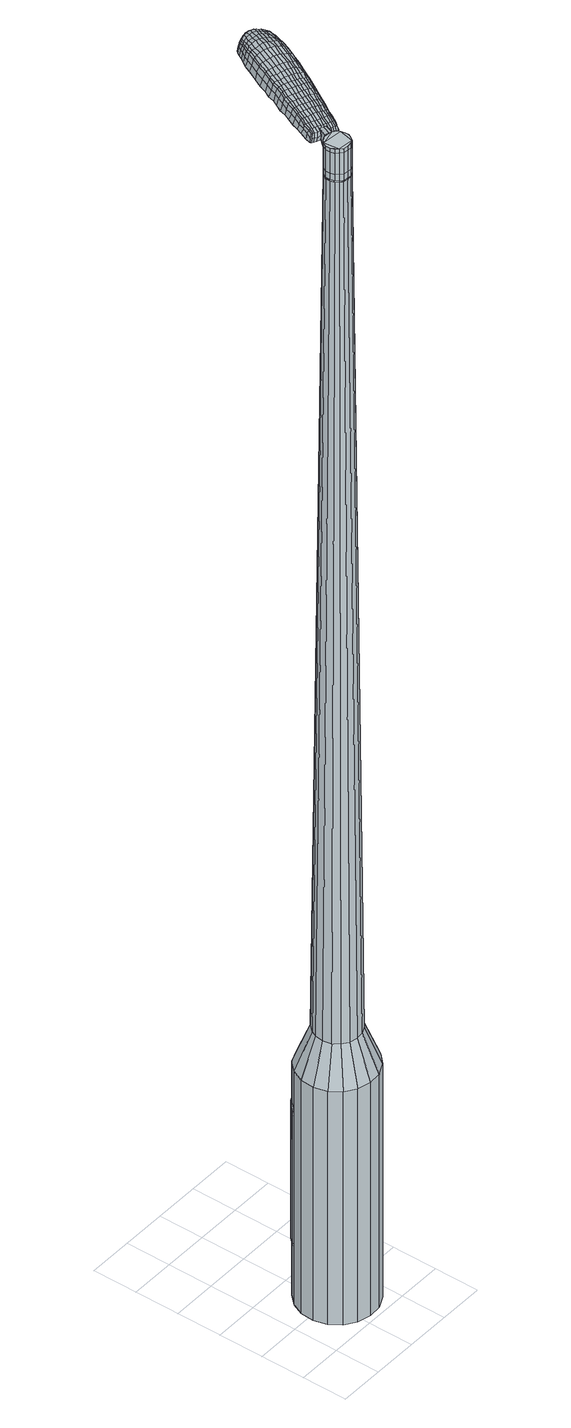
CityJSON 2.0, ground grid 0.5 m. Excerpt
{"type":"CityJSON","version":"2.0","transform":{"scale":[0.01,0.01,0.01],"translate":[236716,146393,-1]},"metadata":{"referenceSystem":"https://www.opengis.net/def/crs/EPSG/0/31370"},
"CityObjects":{
"object1":{"type":"GenericCityObject","attributes":{"cluster":613,"mean_distance_to_centroid":0.329,"new_centroid_x":236716.64,"new_centroid_y":146393.46,"mean_distance_to_camera":8.22,"H1":28.7,"H2":39.42,"Z_final":112.46,"cluster2":-1,"proj_x":236721.69,"proj_y":146395.76,"id_line":84719,"bearing_l":335.46,"distance":5.55,"orientation":"left","G_obj":65.46},"geometry":[{"type":"MultiSurface","lod":"2","boundaries":[[[0,1,2,3]],[[1,4,5,2]],[[4,6,7,5]],[[6,8,9,7]],[[8,10,11,9]],[[10,12,13,11]],[[12,14,15,13]],[[14,16,17,15]],[[16,18,19,17]],[[18,20,21,19]],[[20,22,23,21]],[[22,24,25,23]],[[24,26,27,25]],[[26,28,29,27]],[[28,30,31,29]],[[30,32,33,31]],[[32,34,35,33]],[[34,0,3,35]],[[36,37,38,39]],[[38,40,41,42]],[[41,43,42]],[[42,44,45,46]],[[45,47,46]],[[46,48,49,50]],[[49,51,50]],[[42,46,50,38]],[[50,52,39,38]],[[53,36,39]],[[2,5,7,35]],[[7,9,11,15]],[[11,13,15]],[[15,17,19,23]],[[19,21,23]],[[23,25,27,31]],[[27,29,31]],[[15,23,31,7]],[[31,33,35,7]],[[3,2,35]],[[1,0,54,55]],[[0,34,56,54]],[[34,32,57,56]],[[32,30,58,57]],[[30,28,59,58]],[[28,26,60,59]],[[26,24,61,60]],[[24,22,62,61]],[[22,20,63,62]],[[20,18,64,63]],[[18,16,65,64]],[[16,14,66,65]],[[14,12,67,66]],[[12,10,68,67]],[[10,8,69,68]],[[8,6,70,69]],[[6,4,71,70]],[[4,1,55,71]],[[55,54,72,73]],[[54,56,74,72]],[[56,57,75,74]],[[57,58,76,75]],[[58,59,77,76]],[[59,60,78,77]],[[60,61,79,78]],[[61,62,80,79]],[[62,63,81,80]],[[63,64,82,81]],[[64,65,83,82]],[[65,66,84,83]],[[66,67,85,84]],[[67,68,86,85]],[[68,69,87,86]],[[69,70,88,87]],[[70,71,89,88]],[[71,55,73,89]],[[90,91,92,93]],[[94,95,91,90]],[[96,97,95,94]],[[76,98,97,96]],[[77,99,98,76]],[[100,101,99,77]],[[79,102,101,100]],[[103,104,102,79]],[[81,105,104,103]],[[106,107,105,81]],[[83,108,107,106]],[[109,110,108,83]],[[111,112,110,109]],[[86,113,112,111]],[[114,115,113,86]],[[88,116,115,114]],[[89,117,116,88]],[[93,92,117,89]],[[118,119,120,121]],[[122,118,121,123]],[[124,122,123,125]],[[126,124,125,127]],[[128,126,127,129]],[[130,128,129,131]],[[132,130,131,133]],[[134,132,133,135]],[[136,134,135,137]],[[138,136,137,139]],[[140,138,139,141]],[[142,140,141,143]],[[144,142,143,145]],[[146,144,145,147]],[[148,146,147,149]],[[150,148,149,151]],[[73,72,90,93]],[[72,74,94,90]],[[74,75,96,94]],[[75,76,96]],[[78,100,77]],[[78,79,100]],[[80,103,79]],[[80,81,103]],[[82,106,81]],[[82,83,106]],[[84,109,83]],[[84,85,111,109]],[[85,86,111]],[[87,114,86]],[[87,88,114]],[[73,93,89]],[[152,153,92,91]],[[153,117,92]],[[154,115,116]],[[154,113,115]],[[155,112,113]],[[155,156,110,112]],[[156,108,110]],[[157,107,108]],[[157,105,107]],[[158,104,105]],[[158,102,104]],[[159,101,102]],[[159,99,101]],[[160,97,98]],[[160,161,95,97]],[[161,152,91,95]],[[39,52,150,162]],[[153,152,163,151]],[[53,39,162,119]],[[152,161,120,163]],[[36,53,119,118]],[[161,160,121,120]],[[37,36,118,122]],[[160,98,123,121]],[[38,37,122,124]],[[98,99,125,123]],[[40,38,124,126]],[[99,159,127,125]],[[41,40,126,128]],[[159,102,129,127]],[[43,41,128,130]],[[102,158,131,129]],[[42,43,130,132]],[[158,105,133,131]],[[44,42,132,134]],[[105,157,135,133]],[[45,44,134,136]],[[157,108,137,135]],[[47,45,136,138]],[[108,156,139,137]],[[46,47,138,140]],[[156,155,141,139]],[[48,46,140,142]],[[155,113,143,141]],[[49,48,142,144]],[[113,154,145,143]],[[51,49,144,146]],[[154,116,147,145]],[[50,51,146,148]],[[116,117,149,147]],[[52,50,148,150]],[[117,153,151,149]],[[150,151,164,165]],[[151,163,166,164]],[[163,120,167,166]],[[120,119,168,167]],[[119,162,169,168]],[[162,150,165,169]],[[170,171,172,173]],[[174,170,173,175]],[[170,174,176,177]],[[171,170,177,178]],[[179,180,181,182]],[[183,179,182,184]],[[179,183,185,186]],[[180,179,186,187]],[[188,189,190,191]],[[192,188,191,193]],[[188,192,194,195]],[[189,188,195,196]],[[197,198,199,200]],[[201,197,200,202]],[[197,201,203,204]],[[198,197,204,205]],[[206,207,208,209]],[[210,206,209,211]],[[206,210,212,213]],[[207,206,213,214]],[[215,216,217,218]],[[219,215,218,220]],[[215,219,221,222]],[[216,215,222,223]],[[224,225,226,227]],[[216,224,227,217]],[[224,216,223,228]],[[225,224,228,229]],[[230,231,232,233]],[[225,230,233,226]],[[230,225,229,234]],[[231,230,234,235]],[[236,174,175,237]],[[231,236,237,232]],[[236,231,235,238]],[[174,236,238,176]],[[239,240,241,242]],[[243,239,242,244]],[[239,243,245,246]],[[240,239,246,247]],[[248,249,250,251]],[[240,248,251,241]],[[248,240,247,252]],[[249,248,252,253]],[[254,255,256,257]],[[249,254,257,250]],[[254,249,253,258]],[[255,254,258,259]],[[260,261,262,263]],[[255,260,263,256]],[[260,255,259,264]],[[261,260,264,265]],[[266,171,178,267]],[[261,266,267,262]],[[266,261,265,268]],[[171,266,268,172]],[[269,270,271,272]],[[273,269,272,274]],[[269,273,275,276]],[[270,269,276,277]],[[278,279,280,281]],[[270,278,281,271]],[[278,270,277,282]],[[279,278,282,283]],[[284,285,286,287]],[[279,284,287,280]],[[284,279,283,288]],[[285,284,288,289]],[[290,183,184,291]],[[285,290,291,286]],[[290,285,289,292]],[[183,290,292,185]],[[293,294,295,296]],[[297,293,296,298]],[[293,297,299,300]],[[294,293,300,301]],[[302,303,304,305]],[[294,302,305,295]],[[302,294,301,306]],[[303,302,306,307]],[[308,309,310,311]],[[303,308,311,304]],[[308,303,307,312]],[[309,308,312,313]],[[314,315,316,317]],[[309,314,317,310]],[[314,309,313,318]],[[315,314,318,319]],[[320,180,187,321]],[[315,320,321,316]],[[320,315,319,322]],[[180,320,322,181]],[[323,209,208,324]],[[325,323,324,326]],[[323,325,327,328]],[[209,323,328,211]],[[329,325,326,330]],[[331,329,330,332]],[[329,331,333,334]],[[325,329,334,327]],[[335,331,332,336]],[[337,335,336,338]],[[335,337,339,340]],[[331,335,340,333]],[[341,337,338,342]],[[343,341,342,344]],[[341,343,345,346]],[[337,341,346,339]],[[347,343,344,348]],[[198,347,348,199]],[[347,198,205,349]],[[343,347,349,345]],[[350,351,196,195]],[[352,350,195,194]],[[350,352,353,354]],[[351,350,354,355]],[[356,357,355,354]],[[358,356,354,353]],[[356,358,359,360]],[[357,356,360,361]],[[362,363,361,360]],[[364,362,360,359]],[[362,364,365,366]],[[363,362,366,367]],[[368,369,367,366]],[[370,368,366,365]],[[368,370,203,201]],[[369,368,201,202]],[[371,372,373,374]],[[273,371,374,275]],[[371,273,274,375]],[[372,371,375,376]],[[377,192,193,378]],[[372,377,378,373]],[[377,372,376,379]],[[192,377,379,194]],[[380,381,382,383]],[[219,380,383,221]],[[380,219,220,384]],[[381,380,384,385]],[[386,387,388,389]],[[381,386,389,382]],[[386,381,385,390]],[[387,386,390,391]],[[392,189,196,393]],[[387,392,393,388]],[[392,387,391,394]],[[189,392,394,190]],[[395,396,397,398]],[[177,395,398,178]],[[395,177,176,399]],[[396,395,399,400]],[[401,402,403,404]],[[396,401,404,397]],[[401,396,400,405]],[[402,401,405,406]],[[407,200,199,408]],[[402,407,408,403]],[[407,402,406,409]],[[200,407,409,202]],[[410,411,412,413]],[[182,410,413,184]],[[410,182,181,414]],[[411,410,414,415]],[[416,204,203,417]],[[411,416,417,412]],[[416,411,415,418]],[[204,416,418,205]],[[419,420,421,422]],[[297,419,422,299]],[[419,297,298,423]],[[420,419,423,424]],[[425,210,211,426]],[[420,425,426,421]],[[425,420,424,427]],[[210,425,427,212]],[[428,429,430,431]],[[243,428,431,245]],[[428,243,244,432]],[[429,428,432,433]],[[434,435,436,437]],[[429,434,437,430]],[[434,429,433,438]],[[435,434,438,439]],[[440,207,214,441]],[[435,440,441,436]],[[440,435,439,442]],[[207,440,442,208]],[[443,444,433,432]],[[242,443,432,244]],[[443,242,241,445]],[[444,443,445,446]],[[447,448,439,438]],[[444,447,438,433]],[[447,444,446,449]],[[448,447,449,450]],[[451,324,208,442]],[[448,451,442,439]],[[451,448,450,452]],[[324,451,452,326]],[[453,454,455,456]],[[300,453,456,301]],[[453,300,299,422]],[[454,453,422,421]],[[457,328,327,458]],[[454,457,458,455]],[[457,454,421,426]],[[328,457,426,211]],[[459,460,446,445]],[[251,459,445,241]],[[459,251,250,461]],[[460,459,461,462]],[[463,464,450,449]],[[460,463,449,446]],[[463,460,462,465]],[[464,463,465,466]],[[467,330,326,452]],[[464,467,452,450]],[[467,464,466,468]],[[330,467,468,332]],[[469,470,471,472]],[[306,469,472,307]],[[469,306,301,456]],[[470,469,456,455]],[[473,334,333,474]],[[470,473,474,471]],[[473,470,455,458]],[[334,473,458,327]],[[475,476,462,461]],[[257,475,461,250]],[[475,257,256,477]],[[476,475,477,478]],[[479,480,466,465]],[[476,479,465,462]],[[479,476,478,481]],[[480,479,481,482]],[[483,336,332,468]],[[480,483,468,466]],[[483,480,482,484]],[[336,483,484,338]],[[485,486,487,488]],[[312,485,488,313]],[[485,312,307,472]],[[486,485,472,471]],[[489,340,339,490]],[[486,489,490,487]],[[489,486,471,474]],[[340,489,474,333]],[[491,492,478,477]],[[263,491,477,256]],[[491,263,262,493]],[[492,491,493,494]],[[495,496,482,481]],[[492,495,481,478]],[[495,492,494,497]],[[496,495,497,498]],[[499,342,338,484]],[[496,499,484,482]],[[499,496,498,500]],[[342,499,500,344]],[[501,502,503,504]],[[318,501,504,319]],[[501,318,313,488]],[[502,501,488,487]],[[505,346,345,506]],[[502,505,506,503]],[[505,502,487,490]],[[346,505,490,339]],[[507,508,494,493]],[[267,507,493,262]],[[507,267,178,398]],[[508,507,398,397]],[[509,510,498,497]],[[508,509,497,494]],[[509,508,397,404]],[[510,509,404,403]],[[511,348,344,500]],[[510,511,500,498]],[[511,510,403,408]],[[348,511,408,199]],[[512,513,415,414]],[[322,512,414,181]],[[512,322,319,504]],[[513,512,504,503]],[[514,349,205,418]],[[513,514,418,415]],[[514,513,503,506]],[[349,514,506,345]],[[515,516,376,375]],[[272,515,375,274]],[[515,272,271,517]],[[516,515,517,518]],[[519,352,194,379]],[[516,519,379,376]],[[519,516,518,520]],[[352,519,520,353]],[[521,522,523,524]],[[222,521,524,223]],[[521,222,221,383]],[[522,521,383,382]],[[525,526,527,528]],[[522,525,528,523]],[[525,522,382,389]],[[526,525,389,388]],[[529,351,355,530]],[[526,529,530,527]],[[529,526,388,393]],[[351,529,393,196]],[[531,532,518,517]],[[281,531,517,271]],[[531,281,280,533]],[[532,531,533,534]],[[535,358,353,520]],[[532,535,520,518]],[[535,532,534,536]],[[358,535,536,359]],[[537,538,539,540]],[[228,537,540,229]],[[537,228,223,524]],[[538,537,524,523]],[[541,542,543,544]],[[538,541,544,539]],[[541,538,523,528]],[[542,541,528,527]],[[545,357,361,546]],[[542,545,546,543]],[[545,542,527,530]],[[357,545,530,355]],[[547,548,534,533]],[[287,547,533,280]],[[547,287,286,549]],[[548,547,549,550]],[[551,364,359,536]],[[548,551,536,534]],[[551,548,550,552]],[[364,551,552,365]],[[553,554,555,556]],[[234,553,556,235]],[[553,234,229,540]],[[554,553,540,539]],[[557,558,559,560]],[[554,557,560,555]],[[557,554,539,544]],[[558,557,544,543]],[[561,363,367,562]],[[558,561,562,559]],[[561,558,543,546]],[[363,561,546,361]],[[563,564,550,549]],[[291,563,549,286]],[[563,291,184,413]],[[564,563,413,412]],[[565,370,365,552]],[[564,565,552,550]],[[565,564,412,417]],[[370,565,417,203]],[[566,567,400,399]],[[238,566,399,176]],[[566,238,235,556]],[[567,566,556,555]],[[568,569,406,405]],[[567,568,405,400]],[[568,567,555,560]],[[569,568,560,559]],[[570,369,202,409]],[[569,570,409,406]],[[570,569,559,562]],[[369,570,562,367]],[[571,572,573,574]],[[574,573,575,576]],[[577,575,573,578]],[[578,573,572,579]],[[580,581,582,583]],[[583,582,584,585]],[[586,584,582,587]],[[587,582,581,588]],[[589,590,591,592]],[[592,591,593,594]],[[595,593,591,596]],[[596,591,590,597]],[[598,599,600,601]],[[601,600,602,603]],[[604,602,600,605]],[[605,600,599,606]],[[607,608,609,610]],[[610,609,611,612]],[[613,611,609,614]],[[614,609,608,615]],[[616,617,618,619]],[[619,618,620,621]],[[622,620,618,623]],[[623,618,617,624]],[[625,626,627,628]],[[628,627,617,616]],[[624,617,627,629]],[[629,627,626,630]],[[631,632,633,634]],[[634,633,626,625]],[[630,626,633,635]],[[635,633,632,636]],[[576,575,637,638]],[[638,637,632,631]],[[636,632,637,639]],[[639,637,575,577]],[[640,641,642,643]],[[643,642,644,645]],[[646,644,642,647]],[[647,642,641,648]],[[649,650,651,652]],[[652,651,641,640]],[[648,641,651,653]],[[653,651,650,654]],[[655,656,657,658]],[[658,657,650,649]],[[654,650,657,659]],[[659,657,656,660]],[[661,662,663,664]],[[664,663,656,655]],[[660,656,663,665]],[[665,663,662,666]],[[579,572,667,668]],[[668,667,662,661]],[[666,662,667,669]],[[669,667,572,571]],[[670,671,672,673]],[[673,672,674,675]],[[676,674,672,677]],[[677,672,671,678]],[[679,680,681,682]],[[682,681,671,670]],[[678,671,681,683]],[[683,681,680,684]],[[685,686,687,688]],[[688,687,680,679]],[[684,680,687,689]],[[689,687,686,690]],[[585,584,691,692]],[[692,691,686,685]],[[690,686,691,693]],[[693,691,584,586]],[[694,695,696,697]],[[697,696,698,699]],[[700,698,696,701]],[[701,696,695,702]],[[703,704,705,706]],[[706,705,695,694]],[[702,695,705,707]],[[707,705,704,708]],[[709,710,711,712]],[[712,711,704,703]],[[708,704,711,713]],[[713,711,710,714]],[[715,716,717,718]],[[718,717,710,709]],[[714,710,717,719]],[[719,717,716,720]],[[588,581,721,722]],[[722,721,716,715]],[[720,716,721,723]],[[723,721,581,580]],[[607,610,724,725]],[[725,724,726,727]],[[728,726,724,729]],[[729,724,610,612]],[[727,726,730,731]],[[731,730,732,733]],[[734,732,730,735]],[[735,730,726,728]],[[733,732,736,737]],[[737,736,738,739]],[[740,738,736,741]],[[741,736,732,734]],[[739,738,742,743]],[[743,742,744,745]],[[746,744,742,747]],[[747,742,738,740]],[[745,744,748,749]],[[749,748,599,598]],[[606,599,748,750]],[[750,748,744,746]],[[597,751,752,596]],[[596,752,753,595]],[[754,753,752,755]],[[755,752,751,756]],[[756,757,758,755]],[[755,758,759,754]],[[760,759,758,761]],[[761,758,757,762]],[[762,763,764,761]],[[761,764,765,760]],[[766,765,764,767]],[[767,764,763,768]],[[768,769,770,767]],[[767,770,771,766]],[[604,771,770,602]],[[602,770,769,603]],[[772,773,774,775]],[[775,774,674,676]],[[675,674,774,776]],[[776,774,773,777]],[[594,593,778,779]],[[779,778,773,772]],[[777,773,778,780]],[[780,778,593,595]],[[781,782,783,784]],[[784,783,620,622]],[[621,620,783,785]],[[785,783,782,786]],[[787,788,789,790]],[[790,789,782,781]],[[786,782,789,791]],[[791,789,788,792]],[[597,590,793,794]],[[794,793,788,787]],[[792,788,793,795]],[[795,793,590,589]],[[796,797,798,799]],[[799,798,578,579]],[[577,578,798,800]],[[800,798,797,801]],[[802,803,804,805]],[[805,804,797,796]],[[801,797,804,806]],[[806,804,803,807]],[[598,601,808,809]],[[809,808,803,802]],[[807,803,808,810]],[[810,808,601,603]],[[811,812,813,814]],[[814,813,583,585]],[[580,583,813,815]],[[815,813,812,816]],[[604,605,817,818]],[[818,817,812,811]],[[816,812,817,819]],[[819,817,605,606]],[[820,821,822,823]],[[823,822,698,700]],[[699,698,822,824]],[[824,822,821,825]],[[612,611,826,827]],[[827,826,821,820]],[[825,821,826,828]],[[828,826,611,613]],[[829,830,644,646]],[[645,644,831]],[[644,830,831]],[[832,833,834,835]],[[835,834,830,829]],[[831,830,834,836]],[[836,834,833,837]],[[615,608,838,839]],[[839,838,833,832]],[[837,833,838,840]],[[840,838,608,607]],[[831,841,643,645]],[[640,643,841,842]],[[837,843,844,836]],[[836,844,841,831]],[[842,841,844,845]],[[845,844,843,846]],[[607,725,847,840]],[[840,847,843,837]],[[846,843,847,848]],[[848,847,725,727]],[[849,850,851,852]],[[852,851,701,702]],[[700,701,851,823]],[[823,851,850,820]],[[728,729,853,854]],[[854,853,850,849]],[[820,850,853,827]],[[827,853,729,612]],[[855,856,842]],[[842,856,652,640]],[[649,652,856,857]],[[857,856,855,858]],[[846,859,860,845]],[[845,860,855,842]],[[858,855,860,861]],[[861,860,859,862]],[[727,731,863,848]],[[848,863,859,846]],[[862,859,863,864]],[[864,863,731,733]],[[865,866,867]],[[867,866,707,708]],[[702,707,866,852]],[[852,866,849]],[[734,735,868,869]],[[869,868,866,865]],[[849,866,868,854]],[[854,868,735,728]],[[858,870,871,857]],[[857,871,658,649]],[[655,658,871,872]],[[872,871,870,873]],[[862,874,875,861]],[[861,875,870,858]],[[873,870,875,876]],[[876,875,874,877]],[[733,737,878,864]],[[864,878,874,862]],[[877,874,878,879]],[[879,878,737,739]],[[880,881,882,883]],[[883,882,713,714]],[[708,713,882,867]],[[867,882,881,865]],[[740,741,884,885]],[[885,884,881,880]],[[865,881,884,869]],[[869,884,741,734]],[[873,886,887,872]],[[872,887,664,655]],[[661,664,887,888]],[[888,887,886,889]],[[877,890,891,876]],[[876,891,886,873]],[[889,886,891,892]],[[892,891,890,893]],[[739,743,894,879]],[[879,894,890,877]],[[893,890,894,895]],[[895,894,743,745]],[[896,897,898,899]],[[899,898,719,720]],[[714,719,898,883]],[[883,898,897,880]],[[746,747,900,901]],[[901,900,897,896]],[[880,897,900,885]],[[885,900,747,740]],[[889,902,903,888]],[[888,903,668,661]],[[579,668,903,799]],[[799,903,902,796]],[[893,904,905,892]],[[892,905,902,889]],[[796,902,905,805]],[[805,905,904,802]],[[745,749,906,895]],[[895,906,904,893]],[[802,904,906,809]],[[809,906,749,598]],[[816,907,908,815]],[[815,908,723,580]],[[720,723,908,899]],[[899,908,907,896]],[[606,750,909,819]],[[819,909,907,816]],[[896,907,909,901]],[[901,909,750,746]],[[777,910,911,776]],[[776,911,673,675]],[[670,673,911,912]],[[912,911,910,913]],[[595,753,914,780]],[[780,914,910,777]],[[913,910,914,915]],[[915,914,753,754]],[[916,917,918,919]],[[919,918,623,624]],[[622,623,918,784]],[[784,918,917,781]],[[920,921,922,923]],[[923,922,917,916]],[[781,917,922,790]],[[790,922,921,787]],[[756,751,924,925]],[[925,924,921,920]],[[787,921,924,794]],[[794,924,751,597]],[[913,926,927,912]],[[912,927,682,670]],[[679,682,927,928]],[[928,927,926,929]],[[754,759,930,915]],[[915,930,926,913]],[[929,926,930,931]],[[931,930,759,760]],[[932,933,934,935]],[[935,934,629,630]],[[624,629,934,919]],[[919,934,933,916]],[[936,937,938,939]],[[939,938,933,932]],[[916,933,938,923]],[[923,938,937,920]],[[762,757,940,941]],[[941,940,937,936]],[[920,937,940,925]],[[925,940,757,756]],[[929,942,943,928]],[[928,943,688,679]],[[685,688,943,944]],[[944,943,942,945]],[[760,765,946,931]],[[931,946,942,929]],[[945,942,946,947]],[[947,946,765,766]],[[948,949,950,951]],[[951,950,635,636]],[[630,635,950,935]],[[935,950,949,932]],[[952,953,954,955]],[[955,954,949,948]],[[932,949,954,939]],[[939,954,953,936]],[[768,763,956,957]],[[957,956,953,952]],[[936,953,956,941]],[[941,956,763,762]],[[945,958,959,944]],[[944,959,692,685]],[[585,692,959,814]],[[814,959,958,811]],[[766,771,960,947]],[[947,960,958,945]],[[811,958,960,818]],[[818,960,771,604]],[[801,961,962,800]],[[800,962,639,577]],[[636,639,962,951]],[[951,962,961,948]],[[807,963,964,806]],[[806,964,961,801]],[[948,961,964,955]],[[955,964,963,952]],[[603,769,965,810]],[[810,965,963,807]],[[952,963,965,957]],[[957,965,769,768]],[[571,574,173,172]],[[574,576,175,173]],[[586,587,186,185]],[[587,588,187,186]],[[589,592,191,190]],[[592,594,193,191]],[[613,614,213,212]],[[614,615,214,213]],[[616,619,218,217]],[[619,621,220,218]],[[625,628,227,226]],[[628,616,217,227]],[[631,634,233,232]],[[634,625,226,233]],[[576,638,237,175]],[[638,631,232,237]],[[646,647,246,245]],[[647,648,247,246]],[[648,653,252,247]],[[653,654,253,252]],[[654,659,258,253]],[[659,660,259,258]],[[660,665,264,259]],[[665,666,265,264]],[[666,669,268,265]],[[669,571,172,268]],[[676,677,276,275]],[[677,678,277,276]],[[678,683,282,277]],[[683,684,283,282]],[[684,689,288,283]],[[689,690,289,288]],[[690,693,292,289]],[[693,586,185,292]],[[694,697,296,295]],[[697,699,298,296]],[[703,706,305,304]],[[706,694,295,305]],[[709,712,311,310]],[[712,703,304,311]],[[715,718,317,316]],[[718,709,310,317]],[[588,722,321,187]],[[722,715,316,321]],[[772,775,374,373]],[[775,676,275,374]],[[594,779,378,193]],[[779,772,373,378]],[[621,785,384,220]],[[785,786,385,384]],[[786,791,390,385]],[[791,792,391,390]],[[792,795,394,391]],[[795,589,190,394]],[[699,824,423,298]],[[824,825,424,423]],[[825,828,427,424]],[[828,613,212,427]],[[829,646,431,430]],[[646,245,431]],[[832,835,437,436]],[[835,829,430,437]],[[615,839,441,214]],[[839,832,436,441]],[[966,967,968,969]],[[970,971,969,968]],[[972,973,974,975]],[[976,977,978,979]],[[967,980,981,968]],[[982,970,968,981]],[[983,972,975,984]],[[985,986,977,976]],[[980,987,988,981]],[[988,989,982,981]],[[990,983,984,991]],[[992,986,985,993]],[[987,994,995,988]],[[995,996,989,988]],[[997,990,991,998]],[[999,992,993,1000]],[[1001,1002,1003,1004]],[[1005,1006,1002,1001]],[[1005,1007,1008,1006]],[[1007,1009,1010,1008]],[[1011,1012,1013,1014]],[[1015,1016,1012,1011]],[[1017,1018,1016,1015]],[[1019,1020,1018,1017]],[[1014,1003,1002,1011]],[[1011,1002,1006,1015]],[[1006,1008,1017,1015]],[[1008,1010,1019,1017]],[[975,974,971,970]],[[984,975,970,982]],[[989,991,984,982]],[[996,998,991,989]],[[976,979,973,972]],[[985,976,972,983]],[[993,985,983,990]],[[1000,993,990,997]],[[977,1001,1004,978]],[[986,1005,1001,977]],[[1007,1005,986,992]],[[1009,1007,992,999]],[[1021,1022,1023,1024]],[[1023,1025,1026,1027]],[[1023,1027,1028,1029]],[[1023,1029,1024]],[[1030,1021,1024,1031]],[[1032,1031,1024,1033]],[[1034,1033,1024]],[[1035,1023,1022,1036]],[[1037,1035,1036,1038]],[[1039,1037,1038,1040]],[[1041,1039,1040,1042]],[[1043,1041,1042,1044]],[[1044,1045,1046,1047]],[[1044,1047,1048,1049]],[[1044,1049,1050,1051]],[[1050,1052,1053,1054]],[[1050,1054,1055,1056]],[[1050,1056,1051]],[[1044,1051,1043]],[[1057,1058,1022,1021]],[[1059,1060,1025,1023]],[[1061,1062,1034,1024]],[[1058,1063,1036,1022]],[[1064,1059,1023,1035]],[[1063,1065,1038,1036]],[[1066,1064,1035,1037]],[[1065,1067,1040,1038]],[[1068,1066,1037,1039]],[[1067,1069,1042,1040]],[[1070,1068,1039,1041]],[[1069,1071,1044,1042]],[[1072,1070,1041,1043]],[[1071,1073,1045,1044]],[[1074,1075,1052,1050]],[[1076,1072,1043,1051]],[[1046,1045,1073,1077]],[[1047,1046,1077,1078]],[[1048,1047,1078,1079]],[[1049,1048,1079,1080]],[[1050,1049,1080,1074]],[[1081,1057,1021,1030]],[[1082,1081,1030,1031]],[[1083,1082,1031,1032]],[[1084,1083,1032,1033]],[[1062,1084,1033,1034]],[[1026,1025,1060,1085]],[[1053,1052,1075,1086]],[[1027,1026,1085,1087]],[[1028,1027,1087,1088]],[[1029,1028,1088,1089]],[[1024,1029,1089,1061]],[[1054,1053,1086,1090]],[[1055,1054,1090,1091]],[[1056,1055,1091,1092]],[[1051,1056,1092,1076]]]}]}
},
"vertices":[
[81,87,384],[93,78,384],[93,78,96],[81,87,96],[101,66,384],[101,66,96],[105,52,384],[105,52,96],[104,38,384],[104,38,96],[98,24,384],[98,24,96],[88,14,384],[88,14,96],[74,7,384],[74,7,96],[60,6,384],[60,6,96],[45,10,384],[45,10,96],[33,18,384],[33,18,96],[25,30,384],[25,30,96],[21,44,384],[21,44,96],[22,59,384],[22,59,96],[28,72,384],[28,72,96],[38,83,384],[38,83,96],[52,89,384],[52,89,96],[66,90,384],[66,90,96],[59,61,1524],[55,59,1524],[52,56,1524],[69,60,1524],[50,52,1524],[50,47,1524],[54,39,1524],[51,42,1524],[57,36,1524],[62,35,1524],[71,37,1524],[67,35,1524],[74,41,1524],[76,45,1524],[75,54,1524],[76,49,1524],[72,58,1524],[64,62,1524],[73,71,429],[81,66,429],[65,73,429],[56,72,429],[48,69,429],[42,62,429],[39,55,429],[38,46,429],[40,37,429],[45,30,429],[52,25,429],[61,23,429],[70,24,429],[78,28,429],[84,34,429],[87,42,429],[88,51,429],[86,59,429],[69,60,1483],[72,58,1483],[64,62,1483],[59,61,1483],[55,59,1483],[52,56,1483],[50,52,1483],[50,47,1483],[51,42,1483],[54,39,1483],[57,36,1483],[62,35,1483],[67,35,1483],[71,37,1483],[74,41,1483],[76,45,1483],[76,49,1483],[75,54,1483],[68,60,1483],[68,60,1485],[72,57,1485],[72,57,1483],[64,61,1483],[64,61,1485],[60,61,1483],[60,61,1485],[55,59,1485],[52,56,1485],[51,51,1483],[51,51,1485],[50,47,1485],[51,43,1483],[51,43,1485],[54,39,1485],[58,37,1483],[58,37,1485],[62,35,1485],[66,36,1483],[66,36,1485],[70,38,1483],[70,38,1485],[74,41,1485],[75,45,1483],[75,45,1485],[76,49,1485],[75,54,1485],[59,61,1519],[64,62,1519],[64,62,1493],[59,61,1493],[55,59,1519],[55,59,1493],[52,56,1519],[52,56,1493],[50,52,1519],[50,52,1493],[50,47,1519],[50,47,1493],[51,42,1519],[51,42,1493],[54,39,1519],[54,39,1493],[57,36,1519],[57,36,1493],[62,35,1519],[62,35,1493],[67,35,1519],[67,35,1493],[71,37,1519],[71,37,1493],[74,41,1519],[74,41,1493],[76,45,1519],[76,45,1493],[76,49,1519],[76,49,1493],[75,54,1519],[75,54,1493],[72,58,1519],[72,58,1493],[69,60,1485],[72,58,1485],[76,45,1485],[71,37,1485],[67,35,1485],[57,36,1485],[51,42,1485],[50,52,1485],[59,61,1485],[64,62,1485],[69,60,1519],[69,60,1493],[79,76,1513],[79,76,1518],[76,77,1513],[73,79,1513],[73,79,1518],[76,77,1518],[125,137,1519],[122,130,1518],[124,131,1509],[127,137,1510],[129,144,1519],[131,145,1510],[127,144,1526],[123,136,1525],[120,130,1525],[90,153,1519],[87,146,1518],[88,145,1525],[91,151,1525],[93,161,1519],[94,159,1526],[92,163,1510],[89,155,1510],[86,148,1509],[136,212,1519],[140,211,1519],[140,212,1513],[137,213,1513],[132,213,1519],[132,214,1513],[132,212,1524],[136,211,1524],[139,209,1524],[106,145,1530],[103,138,1529],[106,137,1529],[109,144,1530],[109,153,1531],[113,152,1531],[106,155,1530],[102,146,1530],[99,140,1529],[72,71,1512],[75,70,1512],[75,71,1517],[73,73,1517],[70,73,1512],[70,74,1517],[70,74,1506],[73,72,1506],[75,71,1506],[148,191,1519],[147,188,1519],[149,188,1512],[150,191,1512],[149,194,1518],[150,194,1512],[148,193,1522],[147,191,1523],[146,188,1524],[146,183,1519],[144,178,1519],[146,179,1512],[147,184,1512],[144,184,1524],[142,178,1525],[142,173,1519],[138,165,1519],[140,166,1511],[143,173,1511],[140,173,1526],[137,165,1526],[134,155,1519],[136,156,1510],[132,155,1526],[90,71,1513],[94,78,1513],[93,78,1518],[89,71,1517],[87,67,1512],[87,68,1516],[89,67,1506],[92,72,1507],[95,78,1507],[98,85,1514],[101,91,1515],[100,91,1520],[96,85,1519],[99,85,1507],[103,92,1507],[105,98,1515],[108,104,1516],[106,104,1522],[103,98,1521],[106,98,1508],[110,105,1508],[112,111,1517],[115,118,1517],[113,117,1524],[110,111,1523],[113,112,1508],[117,118,1509],[118,124,1518],[117,124,1524],[120,125,1509],[116,207,1519],[114,204,1519],[115,203,1524],[117,206,1523],[118,209,1518],[118,208,1522],[117,210,1512],[115,208,1512],[113,205,1512],[112,200,1519],[109,195,1519],[110,194,1525],[113,199,1524],[111,201,1512],[108,196,1512],[106,189,1519],[103,182,1519],[104,181,1526],[107,188,1526],[105,191,1511],[102,184,1511],[98,172,1519],[99,170,1526],[97,173,1510],[63,84,1513],[66,91,1513],[65,93,1507],[62,85,1507],[61,79,1512],[61,80,1506],[62,79,1516],[64,83,1517],[66,90,1518],[68,98,1514],[71,105,1515],[70,107,1507],[68,100,1507],[69,97,1519],[72,104,1520],[74,112,1515],[76,119,1516],[76,121,1508],[73,114,1508],[75,111,1521],[77,118,1522],[79,126,1517],[82,133,1517],[81,135,1509],[78,128,1508],[80,125,1523],[83,131,1524],[85,140,1518],[84,141,1509],[86,138,1524],[75,77,1519],[77,76,1519],[78,84,1520],[81,83,1520],[75,85,1520],[72,79,1519],[81,91,1522],[84,90,1522],[84,98,1523],[87,97,1523],[81,99,1523],[79,92,1521],[87,105,1524],[90,103,1524],[90,111,1525],[93,110,1525],[87,113,1525],[84,106,1524],[93,118,1526],[96,117,1526],[97,125,1527],[99,124,1527],[93,126,1527],[90,119,1526],[100,132,1528],[102,130,1528],[96,133,1528],[134,208,1527],[138,207,1527],[130,209,1526],[129,205,1527],[132,204,1528],[136,202,1528],[130,198,1529],[133,197,1529],[126,199,1528],[123,193,1530],[127,192,1530],[130,190,1530],[124,185,1531],[127,183,1531],[120,186,1530],[116,178,1531],[120,177,1531],[123,175,1531],[115,165,1531],[118,164,1531],[111,166,1531],[119,210,1518],[122,211,1519],[122,213,1513],[119,211,1513],[119,209,1523],[122,210,1523],[127,213,1519],[127,214,1513],[127,211,1524],[149,196,1518],[148,199,1518],[147,198,1523],[147,195,1523],[150,196,1513],[149,199,1513],[147,202,1519],[145,206,1519],[144,204,1524],[146,201,1523],[148,203,1513],[146,206,1513],[143,209,1519],[142,207,1524],[143,209,1513],[122,137,1528],[120,138,1528],[117,131,1528],[118,131,1527],[125,145,1528],[124,146,1529],[117,139,1529],[115,141,1530],[111,134,1529],[114,133,1528],[121,147,1529],[119,149,1530],[112,142,1530],[108,136,1529],[116,150,1531],[92,151,1528],[94,150,1529],[98,158,1529],[96,159,1528],[89,144,1527],[92,143,1528],[98,148,1529],[102,156,1530],[95,141,1528],[61,77,1512],[63,76,1512],[64,77,1517],[62,77,1517],[61,78,1506],[63,77,1506],[66,74,1512],[67,75,1517],[66,75,1506],[86,65,1512],[84,66,1512],[85,66,1506],[87,66,1506],[86,67,1517],[84,67,1517],[82,67,1512],[80,68,1512],[80,69,1506],[83,68,1506],[82,68,1517],[80,69,1517],[77,69,1512],[78,70,1506],[77,70,1517],[88,72,1519],[86,72,1519],[91,78,1520],[90,79,1520],[84,73,1519],[82,74,1519],[88,80,1520],[85,81,1520],[80,75,1519],[83,82,1520],[65,82,1519],[66,81,1519],[69,88,1520],[67,89,1520],[69,80,1519],[72,87,1520],[95,85,1521],[93,86,1521],[98,91,1522],[97,92,1522],[91,87,1521],[89,88,1521],[94,93,1522],[92,94,1523],[86,89,1522],[89,95,1523],[70,96,1521],[72,95,1521],[75,102,1522],[73,103,1522],[75,94,1521],[78,101,1522],[102,98,1523],[100,99,1523],[105,105,1524],[103,105,1524],[98,100,1523],[95,101,1524],[101,106,1525],[98,108,1525],[93,102,1524],[96,109,1525],[76,110,1523],[78,109,1523],[81,116,1524],[79,117,1524],[81,108,1524],[84,114,1525],[108,111,1525],[107,112,1525],[112,118,1526],[110,118,1526],[104,113,1526],[102,114,1526],[108,120,1527],[105,121,1527],[99,116,1526],[102,122,1527],[81,124,1525],[83,123,1525],[86,130,1526],[84,130,1526],[87,121,1526],[90,128,1527],[115,124,1527],[113,125,1527],[111,126,1527],[108,128,1528],[105,129,1528],[87,137,1527],[89,136,1527],[92,135,1528],[119,207,1525],[121,208,1525],[117,203,1526],[119,204,1526],[126,209,1526],[124,205,1527],[146,193,1525],[146,195,1525],[145,192,1526],[145,190,1525],[145,199,1525],[143,202,1526],[141,198,1527],[143,195,1526],[141,204,1526],[139,200,1527],[114,199,1526],[117,199,1527],[111,193,1527],[114,194,1528],[121,200,1528],[118,194,1529],[144,185,1526],[143,187,1527],[140,181,1528],[141,179,1527],[141,189,1527],[139,192,1528],[136,186,1529],[139,183,1528],[136,195,1528],[133,188,1530],[109,188,1528],[111,188,1529],[105,180,1528],[108,180,1529],[115,187,1529],[112,179,1530],[139,173,1528],[138,175,1528],[134,167,1529],[136,166,1528],[136,177,1529],[133,179,1530],[129,171,1530],[132,169,1530],[130,182,1530],[127,173,1531],[100,170,1529],[103,169,1529],[107,168,1530],[131,155,1528],[129,157,1529],[127,158,1530],[124,160,1530],[121,162,1531],[122,132,1509],[120,131,1518],[123,138,1518],[125,138,1509],[127,145,1519],[129,146,1510],[125,145,1525],[121,137,1525],[118,131,1525],[90,144,1525],[89,146,1518],[92,152,1518],[93,151,1525],[95,160,1519],[96,159,1525],[94,162,1510],[91,154,1509],[88,147,1509],[139,210,1513],[139,209,1519],[136,210,1519],[136,211,1513],[132,211,1519],[132,212,1513],[131,210,1524],[135,209,1524],[138,208,1524],[106,137,1528],[103,139,1528],[106,145,1529],[109,144,1529],[110,153,1529],[112,152,1529],[106,155,1529],[103,147,1529],[100,140,1528],[76,73,1516],[76,72,1512],[73,74,1512],[74,74,1516],[71,75,1512],[71,75,1516],[71,76,1506],[74,74,1506],[76,73,1506],[147,189,1512],[145,188,1519],[146,191,1518],[148,192,1512],[147,194,1518],[148,194,1512],[146,193,1522],[145,192,1523],[144,189,1523],[144,179,1512],[142,179,1519],[144,184,1519],[146,184,1512],[142,184,1524],[140,179,1525],[139,167,1511],[137,166,1519],[140,173,1519],[142,174,1511],[138,173,1525],[135,166,1526],[132,156,1519],[134,156,1510],[130,156,1526],[91,79,1518],[92,79,1513],[89,72,1513],[88,72,1517],[86,68,1512],[86,69,1515],[87,68,1506],[90,73,1506],[94,79,1507],[98,92,1520],[99,92,1514],[96,86,1514],[94,86,1519],[97,86,1507],[101,93,1507],[105,105,1522],[106,105,1516],[103,99,1515],[101,99,1521],[105,99,1508],[108,106,1508],[112,118,1523],[113,119,1517],[110,112,1516],[108,112,1522],[112,113,1508],[115,119,1508],[117,125,1517],[115,125,1524],[119,125,1509],[117,202,1523],[116,203,1519],[118,205,1518],[119,205,1523],[119,207,1518],[119,206,1522],[118,208,1512],[117,207,1512],[115,204,1512],[112,193,1525],[111,194,1519],[113,199,1519],[114,198,1524],[113,200,1512],[110,195,1512],[106,180,1526],[105,181,1519],[108,188,1519],[109,187,1525],[107,190,1511],[104,183,1511],[100,171,1519],[101,170,1526],[99,173,1510],[67,92,1507],[67,91,1513],[65,84,1513],[64,85,1506],[63,79,1512],[63,80,1506],[64,79,1515],[66,83,1517],[68,89,1518],[72,106,1507],[73,105,1514],[70,98,1514],[70,99,1507],[71,96,1519],[74,103,1520],[78,120,1508],[78,118,1516],[76,112,1515],[75,113,1508],[77,110,1521],[79,117,1522],[83,134,1508],[84,132,1517],[81,125,1516],[80,127,1508],[82,124,1522],[85,131,1523],[86,139,1517],[86,141,1509],[87,138,1524],[76,78,1518],[78,77,1518],[78,85,1519],[81,84,1519],[76,86,1519],[73,80,1518],[82,92,1520],[84,90,1520],[85,98,1521],[87,97,1521],[82,100,1521],[79,93,1520],[88,105,1523],[90,104,1523],[91,112,1524],[93,111,1524],[88,113,1524],[85,106,1523],[94,119,1525],[96,117,1525],[97,125,1526],[99,124,1526],[94,127,1526],[91,120,1525],[100,132,1527],[103,131,1527],[97,133,1527],[137,205,1526],[134,207,1526],[130,208,1525],[129,204,1526],[132,203,1526],[135,202,1526],[133,196,1528],[130,198,1528],[126,199,1527],[123,192,1528],[127,191,1529],[130,190,1529],[127,183,1530],[124,185,1530],[120,186,1529],[116,178,1530],[120,177,1530],[123,175,1530],[118,164,1530],[115,165,1530],[111,166,1530],[122,210,1513],[123,209,1518],[120,208,1518],[120,209,1512],[120,207,1523],[123,208,1523],[127,210,1519],[127,211,1513],[127,209,1523],[145,197,1523],[146,198,1518],[147,195,1518],[145,195,1523],[148,196,1512],[147,198,1512],[143,203,1523],[143,204,1519],[145,201,1519],[144,200,1523],[146,201,1513],[144,205,1513],[141,207,1519],[141,206,1524],[142,208,1513],[116,132,1527],[119,138,1527],[120,138,1527],[117,131,1526],[124,145,1527],[123,146,1528],[111,135,1528],[114,141,1528],[117,140,1528],[114,133,1527],[121,148,1528],[118,149,1529],[112,143,1529],[108,136,1528],[115,151,1529],[98,158,1528],[95,150,1527],[94,150,1527],[97,158,1527],[91,144,1526],[92,143,1527],[99,148,1528],[102,156,1528],[96,142,1527],[65,78,1516],[64,78,1512],[63,78,1512],[64,79,1516],[63,79,1506],[64,79,1506],[67,76,1512],[68,77,1516],[67,77,1506],[86,69,1506],[85,68,1512],[85,69,1516],[81,71,1506],[81,70,1512],[83,69,1512],[84,70,1506],[83,70,1516],[81,71,1516],[78,71,1512],[79,72,1506],[78,72,1516],[87,73,1518],[90,79,1519],[82,75,1518],[85,74,1518],[88,80,1519],[85,81,1519],[80,76,1518],[83,83,1519],[70,89,1519],[67,82,1518],[66,83,1518],[69,89,1519],[70,81,1518],[73,87,1519],[93,86,1520],[94,86,1520],[97,92,1521],[97,93,1521],[89,88,1520],[91,87,1520],[94,94,1521],[92,95,1521],[86,89,1520],[89,96,1521],[75,103,1521],[72,96,1520],[74,103,1521],[76,94,1520],[78,101,1521],[100,99,1522],[101,99,1522],[104,106,1523],[103,106,1523],[95,102,1522],[98,100,1522],[101,107,1523],[98,108,1524],[93,103,1523],[96,109,1524],[81,116,1523],[78,109,1522],[77,110,1522],[80,117,1523],[81,108,1522],[84,115,1523],[106,113,1524],[107,112,1524],[111,119,1525],[110,119,1525],[102,115,1525],[104,114,1524],[107,120,1525],[105,122,1526],[99,116,1525],[102,123,1526],[87,130,1525],[84,123,1524],[83,124,1524],[85,130,1525],[87,122,1524],[90,128,1525],[113,126,1526],[114,125,1526],[108,128,1527],[111,127,1526],[105,129,1527],[89,137,1526],[88,137,1526],[93,135,1526],[122,206,1524],[120,205,1524],[118,202,1525],[120,203,1525],[126,207,1525],[124,204,1525],[143,192,1525],[144,195,1524],[145,193,1524],[144,190,1525],[140,197,1526],[142,201,1525],[143,198,1524],[142,195,1525],[140,203,1525],[138,200,1526],[117,198,1526],[115,198,1526],[113,193,1526],[114,193,1527],[121,199,1526],[119,193,1527],[139,181,1527],[142,187,1526],[142,185,1526],[140,179,1526],[135,186,1528],[138,192,1527],[140,189,1526],[138,183,1527],[136,194,1527],[133,188,1528],[112,187,1527],[110,187,1527],[106,180,1527],[108,180,1528],[116,187,1528],[112,179,1529],[133,168,1528],[137,175,1527],[138,174,1527],[134,167,1527],[129,172,1529],[133,179,1529],[135,177,1528],[131,170,1528],[130,181,1529],[126,173,1530],[103,169,1528],[102,169,1528],[107,168,1529],[128,157,1528],[129,156,1528],[124,160,1529],[126,159,1529],[121,162,1530],[87,68,1508],[81,71,1508],[96,100,1509],[103,97,1509],[105,119,1510],[113,116,1510],[122,155,1512],[131,151,1512],[123,135,1511],[115,139,1511],[130,171,1513],[135,184,1514],[143,180,1514],[138,168,1513],[75,74,1508],[88,103,1509],[97,123,1510],[114,159,1512],[106,142,1511],[121,175,1513],[127,187,1514],[69,76,1508],[81,107,1509],[90,126,1510],[105,163,1512],[98,146,1511],[119,191,1514],[113,179,1513],[63,79,1508],[74,110,1509],[82,130,1510],[97,167,1512],[89,150,1511],[111,195,1514],[104,183,1513],[140,196,1514],[141,201,1514],[147,198,1514],[148,193,1514],[132,200,1514],[134,204,1514],[125,203,1514],[128,207,1514],[117,207,1514],[122,210,1514],[140,207,1515],[139,211,1515],[140,210,1515],[144,205,1515],[136,208,1515],[138,211,1515],[132,210,1515],[137,212,1515],[128,212,1515],[136,212,1515],[35,81,334],[39,85,334],[39,85,165],[28,74,171],[35,81,165],[33,79,165],[31,77,166],[29,75,167],[29,75,169],[33,79,334],[31,77,333],[29,75,332],[29,75,331],[28,74,328],[52,91,165],[52,91,334],[67,92,165],[67,92,334],[81,88,165],[81,88,334],[94,79,165],[94,79,334],[102,67,165],[102,67,334],[104,63,334],[105,60,334],[106,57,333],[106,55,332],[107,54,331],[107,53,328],[104,63,165],[107,53,171],[107,54,169],[106,55,167],[106,57,166],[105,60,165],[38,79,334],[40,82,334],[40,82,165],[38,79,165],[30,72,171],[30,72,328],[53,88,334],[53,88,165],[67,89,334],[67,89,165],[80,85,334],[80,85,165],[92,77,334],[92,77,165],[100,66,334],[100,66,165],[101,63,334],[104,53,328],[104,53,171],[101,63,165],[102,59,334],[103,56,333],[103,54,332],[104,53,331],[35,77,334],[33,75,333],[31,73,332],[31,73,331],[35,77,165],[104,53,169],[33,75,166],[31,73,167],[31,73,169],[103,54,167],[103,56,166],[102,59,165]
]}
